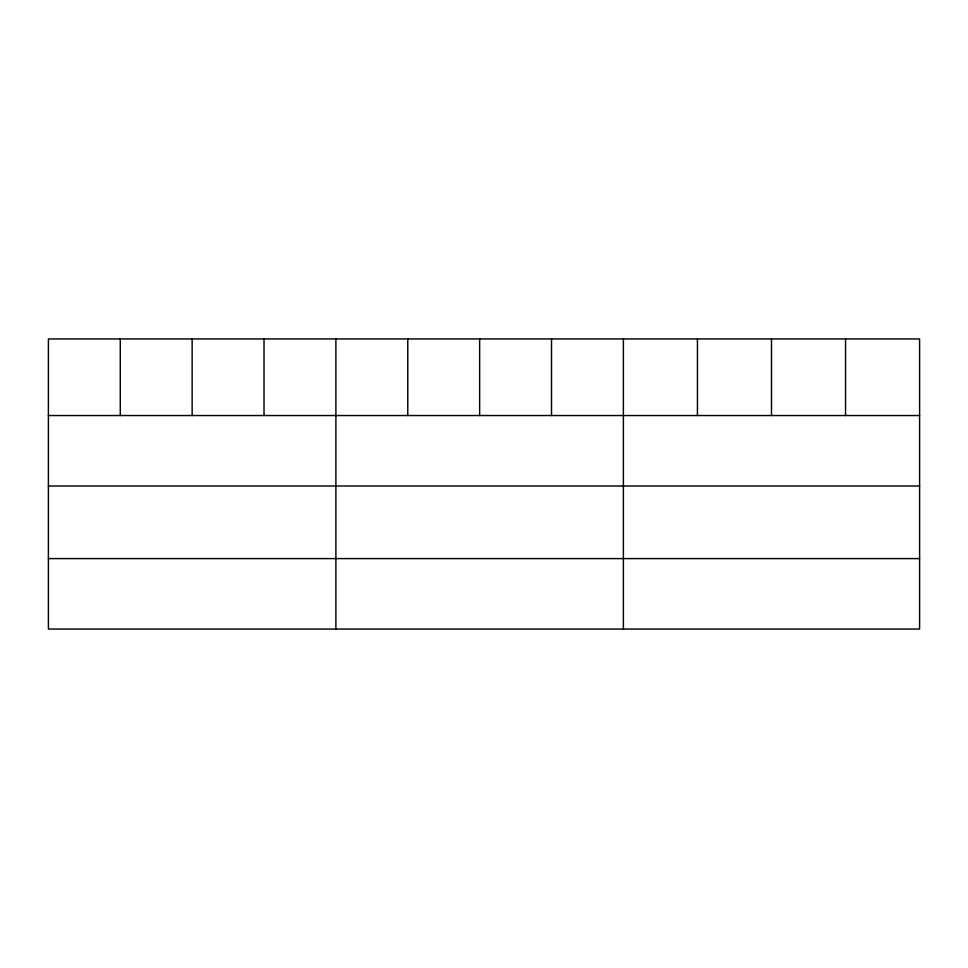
<?xml version="1.0" encoding="UTF-8"?>
<svg xmlns="http://www.w3.org/2000/svg" width="968" height="968" viewBox="0 0 968 968"><rect width="100%" height="100%" fill="white"/><g stroke="black" fill="none" stroke-linecap="round" stroke-linejoin="round"><path stroke-width="1.45" d="M919.6 485.996L919.6 338.945L48.4 338.945L48.4 629.055L919.6 629.055L919.6 485.996L48.4 485.996M48.4 415.538L919.6 415.538M48.4 558.596L919.6 558.596M845.548 338.945L845.548 415.538M771.496 338.945L771.496 415.538M697.444 338.945L697.444 415.538M623.392 338.945L623.392 629.055M551.518 338.945L551.518 415.538M479.644 338.945L479.644 415.538M407.77 338.945L407.77 415.538M335.896 338.945L335.896 629.055M264.022 338.945L264.022 415.538M192.148 338.945L192.148 415.538M120.274 338.945L120.274 415.538"/></g></svg>
